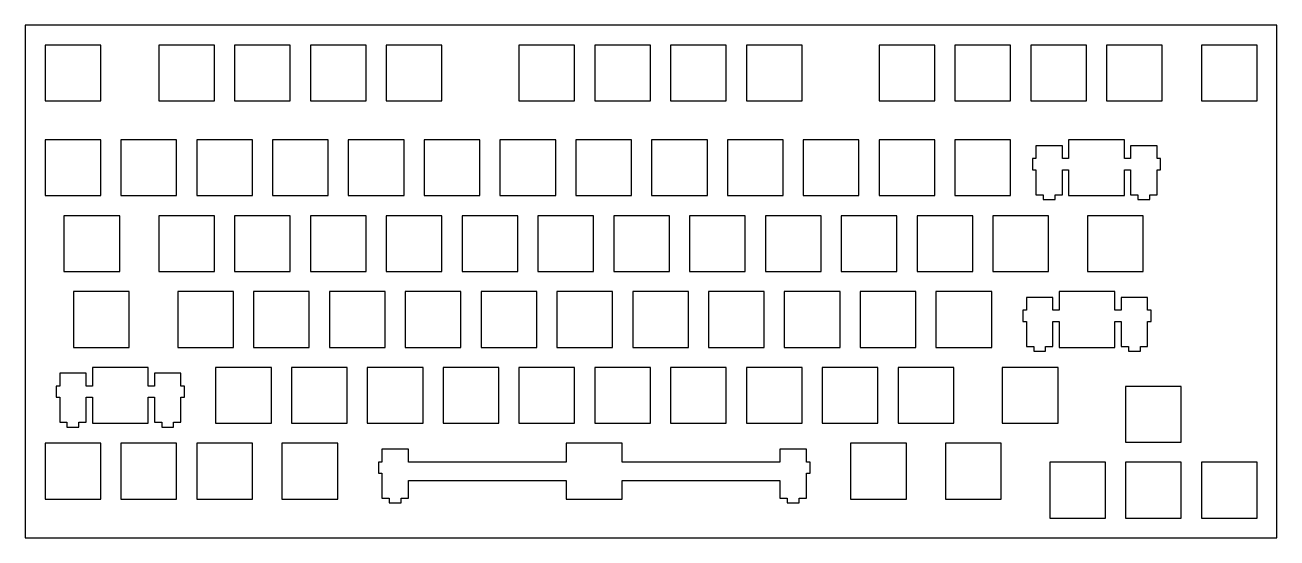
# Model space of a CAD drawing. Header units: millimetres. Extents: x 0 to 315, y 0 to 129.
import ezdxf

# ---------------------------------------------------------------- set-up
doc = ezdxf.new("R2010")
doc.units = ezdxf.units.MM
doc.layers.add('Layer1', color=7, linetype='CONTINUOUS')

msp = doc.modelspace()

# ---------------------------------------------------------------- linework, layer by layer
at = {"layer": 'Layer1'}
for points in [[(0, 0), (314.538, 0), (314.538, 128.8), (0, 128.8), (0, 0)], [(19.025, 123.775), (5.025, 123.775), (5.025, 109.775), (19.025, 109.775), (19.025, 123.775)], [(47.6, 123.775), (33.6, 123.775), (33.6, 109.775), (47.6, 109.775), (47.6, 123.775)], [(66.65, 123.775), (52.65, 123.775), (52.65, 109.775), (66.65, 109.775), (66.65, 123.775)], [(85.7, 123.775), (71.7, 123.775), (71.7, 109.775), (85.7, 109.775), (85.7, 123.775)], [(104.75, 123.775), (90.75, 123.775), (90.75, 109.775), (104.75, 109.775), (104.75, 123.775)], [(138.088, 123.775), (124.088, 123.775), (124.088, 109.775), (138.088, 109.775), (138.088, 123.775)], [(157.138, 123.775), (143.138, 123.775), (143.138, 109.775), (157.138, 109.775), (157.138, 123.775)], [(176.188, 123.775), (162.188, 123.775), (162.188, 109.775), (176.188, 109.775), (176.188, 123.775)], [(195.238, 123.775), (181.238, 123.775), (181.238, 109.775), (195.238, 109.775), (195.238, 123.775)], [(228.575, 123.775), (214.575, 123.775), (214.575, 109.775), (228.575, 109.775), (228.575, 123.775)], [(247.625, 123.775), (233.625, 123.775), (233.625, 109.775), (247.625, 109.775), (247.625, 123.775)], [(266.675, 123.775), (252.675, 123.775), (252.675, 109.775), (266.675, 109.775), (266.675, 123.775)], [(285.725, 123.775), (271.725, 123.775), (271.725, 109.775), (285.725, 109.775), (285.725, 123.775)], [(309.537, 123.775), (295.537, 123.775), (295.537, 109.775), (309.537, 109.775), (309.537, 123.775)], [(19.025, 99.963), (5.025, 99.963), (5.025, 85.963), (19.025, 85.963), (19.025, 99.963)], [(38.075, 99.963), (24.075, 99.963), (24.075, 85.963), (38.075, 85.963), (38.075, 99.963)], [(57.125, 99.963), (43.125, 99.963), (43.125, 85.963), (57.125, 85.963), (57.125, 99.963)], [(76.175, 99.963), (62.175, 99.963), (62.175, 85.963), (76.175, 85.963), (76.175, 99.963)], [(95.225, 99.963), (81.225, 99.963), (81.225, 85.963), (95.225, 85.963), (95.225, 99.963)], [(114.275, 99.963), (100.275, 99.963), (100.275, 85.963), (114.275, 85.963), (114.275, 99.963)], [(133.325, 99.963), (119.325, 99.963), (119.325, 85.963), (133.325, 85.963), (133.325, 99.963)], [(152.375, 99.963), (138.375, 99.963), (138.375, 85.963), (152.375, 85.963), (152.375, 99.963)], [(171.425, 99.963), (157.425, 99.963), (157.425, 85.963), (171.425, 85.963), (171.425, 99.963)], [(190.475, 99.963), (176.475, 99.963), (176.475, 85.963), (190.475, 85.963), (190.475, 99.963)], [(209.525, 99.963), (195.525, 99.963), (195.525, 85.963), (209.525, 85.963), (209.525, 99.963)], [(228.575, 99.963), (214.575, 99.963), (214.575, 85.963), (228.575, 85.963), (228.575, 99.963)], [(247.625, 99.963), (233.625, 99.963), (233.625, 85.963), (247.625, 85.963), (247.625, 99.963)], [(258.8, 86.193), (260.625, 86.193), (260.625, 92.463), (262.2, 92.463), (262.2, 85.963), (276.2, 85.963), (276.2, 92.463), (277.775, 92.463), (277.775, 86.193), (279.6, 86.193), (279.6, 84.992), (282.6, 84.992), (282.6, 86.193), (284.425, 86.193), (284.425, 92.463), (285.3, 92.463), (285.3, 95.263), (284.425, 95.263), (284.425, 98.493), (277.775, 98.493), (277.775, 95.263), (276.2, 95.263), (276.2, 99.963), (262.2, 99.963), (262.2, 95.263), (260.625, 95.263), (260.625, 98.493), (253.975, 98.493), (253.975, 95.263), (253.1, 95.263), (253.1, 92.463), (253.975, 92.463), (253.975, 86.193), (255.8, 86.193), (255.8, 84.992), (258.8, 84.992), (258.8, 86.193)], [(23.788, 80.913), (9.788, 80.913), (9.788, 66.913), (23.788, 66.913), (23.788, 80.913)], [(47.6, 80.913), (33.6, 80.913), (33.6, 66.913), (47.6, 66.913), (47.6, 80.913)], [(66.65, 80.913), (52.65, 80.913), (52.65, 66.913), (66.65, 66.913), (66.65, 80.913)], [(85.7, 80.913), (71.7, 80.913), (71.7, 66.913), (85.7, 66.913), (85.7, 80.913)], [(104.75, 80.913), (90.75, 80.913), (90.75, 66.913), (104.75, 66.913), (104.75, 80.913)], [(123.8, 80.913), (109.8, 80.913), (109.8, 66.913), (123.8, 66.913), (123.8, 80.913)], [(142.85, 80.913), (128.85, 80.913), (128.85, 66.913), (142.85, 66.913), (142.85, 80.913)], [(161.9, 80.913), (147.9, 80.913), (147.9, 66.913), (161.9, 66.913), (161.9, 80.913)], [(180.95, 80.913), (166.95, 80.913), (166.95, 66.913), (180.95, 66.913), (180.95, 80.913)], [(200, 80.913), (186, 80.913), (186, 66.913), (200, 66.913), (200, 80.913)], [(219.05, 80.913), (205.05, 80.913), (205.05, 66.913), (219.05, 66.913), (219.05, 80.913)], [(238.1, 80.913), (224.1, 80.913), (224.1, 66.913), (238.1, 66.913), (238.1, 80.913)], [(257.15, 80.913), (243.15, 80.913), (243.15, 66.913), (257.15, 66.913), (257.15, 80.913)], [(280.963, 80.913), (266.963, 80.913), (266.963, 66.913), (280.963, 66.913), (280.963, 80.913)], [(26.169, 61.863), (12.169, 61.863), (12.169, 47.863), (26.169, 47.863), (26.169, 61.863)], [(52.363, 61.863), (38.363, 61.863), (38.363, 47.863), (52.363, 47.863), (52.363, 61.863)], [(71.413, 61.863), (57.413, 61.863), (57.413, 47.863), (71.413, 47.863), (71.413, 61.863)], [(90.463, 61.863), (76.463, 61.863), (76.463, 47.863), (90.463, 47.863), (90.463, 61.863)], [(109.513, 61.863), (95.513, 61.863), (95.513, 47.863), (109.513, 47.863), (109.513, 61.863)], [(128.563, 61.863), (114.563, 61.863), (114.563, 47.863), (128.563, 47.863), (128.563, 61.863)], [(147.613, 61.863), (133.613, 61.863), (133.613, 47.863), (147.613, 47.863), (147.613, 61.863)], [(166.663, 61.863), (152.663, 61.863), (152.663, 47.863), (166.663, 47.863), (166.663, 61.863)], [(185.713, 61.863), (171.713, 61.863), (171.713, 47.863), (185.713, 47.863), (185.713, 61.863)], [(204.763, 61.863), (190.763, 61.863), (190.763, 47.863), (204.763, 47.863), (204.763, 61.863)], [(223.813, 61.863), (209.813, 61.863), (209.813, 47.863), (223.813, 47.863), (223.813, 61.863)], [(242.863, 61.863), (228.863, 61.863), (228.863, 47.863), (242.863, 47.863), (242.863, 61.863)], [(256.419, 48.092), (258.244, 48.092), (258.244, 54.363), (259.819, 54.363), (259.819, 47.863), (273.819, 47.863), (273.819, 54.363), (275.394, 54.363), (275.394, 48.092), (277.219, 48.092), (277.219, 46.893), (280.219, 46.893), (280.219, 48.092), (282.044, 48.092), (282.044, 54.363), (282.919, 54.363), (282.919, 57.163), (282.044, 57.163), (282.044, 60.393), (275.394, 60.393), (275.394, 57.163), (273.819, 57.163), (273.819, 61.863), (259.819, 61.863), (259.819, 57.163), (258.244, 57.163), (258.244, 60.393), (251.594, 60.393), (251.594, 57.163), (250.719, 57.163), (250.719, 54.363), (251.594, 54.363), (251.594, 48.092), (253.419, 48.092), (253.419, 46.893), (256.419, 46.893), (256.419, 48.092)], [(13.531, 29.042), (15.356, 29.042), (15.356, 35.312), (16.931, 35.312), (16.931, 28.812), (30.931, 28.812), (30.931, 35.312), (32.506, 35.312), (32.506, 29.042), (34.331, 29.042), (34.331, 27.842), (37.331, 27.842), (37.331, 29.042), (39.156, 29.042), (39.156, 35.312), (40.031, 35.312), (40.031, 38.113), (39.156, 38.113), (39.156, 41.342), (32.506, 41.342), (32.506, 38.113), (30.931, 38.113), (30.931, 42.812), (16.931, 42.812), (16.931, 38.113), (15.356, 38.113), (15.356, 41.342), (8.706, 41.342), (8.706, 38.113), (7.831, 38.113), (7.831, 35.312), (8.706, 35.312), (8.706, 29.042), (10.531, 29.042), (10.531, 27.842), (13.531, 27.842), (13.531, 29.042)], [(61.888, 42.812), (47.888, 42.812), (47.888, 28.812), (61.888, 28.812), (61.888, 42.812)], [(80.938, 42.812), (66.938, 42.812), (66.938, 28.812), (80.938, 28.812), (80.938, 42.812)], [(99.988, 42.812), (85.988, 42.812), (85.988, 28.812), (99.988, 28.812), (99.988, 42.812)], [(119.038, 42.812), (105.038, 42.812), (105.038, 28.812), (119.038, 28.812), (119.038, 42.812)], [(138.088, 42.812), (124.088, 42.812), (124.088, 28.812), (138.088, 28.812), (138.088, 42.812)], [(157.138, 42.812), (143.138, 42.812), (143.138, 28.812), (157.138, 28.812), (157.138, 42.812)], [(176.188, 42.812), (162.188, 42.812), (162.188, 28.812), (176.188, 28.812), (176.188, 42.812)], [(195.238, 42.812), (181.238, 42.812), (181.238, 28.812), (195.238, 28.812), (195.238, 42.812)], [(214.288, 42.812), (200.288, 42.812), (200.288, 28.812), (214.288, 28.812), (214.288, 42.812)], [(233.338, 42.812), (219.338, 42.812), (219.338, 28.812), (233.338, 28.812), (233.338, 42.812)], [(259.531, 42.812), (245.531, 42.812), (245.531, 28.812), (259.531, 28.812), (259.531, 42.812)], [(290.488, 38.05), (276.488, 38.05), (276.488, 24.05), (290.488, 24.05), (290.488, 38.05)], [(19.025, 23.762), (5.025, 23.762), (5.025, 9.762), (19.025, 9.762), (19.025, 23.762)], [(38.075, 23.762), (24.075, 23.762), (24.075, 9.762), (38.075, 9.762), (38.075, 23.762)], [(57.125, 23.762), (43.125, 23.762), (43.125, 9.762), (57.125, 9.762), (57.125, 23.762)], [(78.556, 23.762), (64.556, 23.762), (64.556, 9.762), (78.556, 9.762), (78.556, 23.762)], [(94.494, 9.992), (96.319, 9.992), (96.319, 14.463), (135.994, 14.463), (135.994, 9.762), (149.994, 9.762), (149.994, 14.463), (189.669, 14.463), (189.669, 9.992), (191.494, 9.992), (191.494, 8.792), (194.494, 8.792), (194.494, 9.992), (196.319, 9.992), (196.319, 16.262), (197.219, 16.262), (197.219, 19.063), (196.319, 19.063), (196.319, 22.292), (189.669, 22.292), (189.669, 19.063), (188.769, 19.063), (188.769, 19.062), (149.994, 19.062), (149.994, 23.762), (135.994, 23.762), (135.994, 19.062), (97.219, 19.062), (97.219, 19.063), (96.319, 19.063), (96.319, 22.292), (89.669, 22.292), (89.669, 19.063), (88.769, 19.063), (88.769, 16.262), (89.669, 16.262), (89.669, 9.992), (91.494, 9.992), (91.494, 8.792), (94.494, 8.792), (94.494, 9.992)], [(221.431, 23.762), (207.431, 23.762), (207.431, 9.762), (221.431, 9.762), (221.431, 23.762)], [(245.244, 23.762), (231.244, 23.762), (231.244, 9.762), (245.244, 9.762), (245.244, 23.762)], [(271.438, 19), (257.438, 19), (257.438, 5), (271.438, 5), (271.438, 19)], [(290.488, 19), (276.488, 19), (276.488, 5), (290.488, 5), (290.488, 19)], [(309.537, 19), (295.537, 19), (295.537, 5), (309.537, 5), (309.537, 19)]]:
    msp.add_lwpolyline(points, close=True, dxfattribs=at)

doc.saveas('drawing.dxf')
